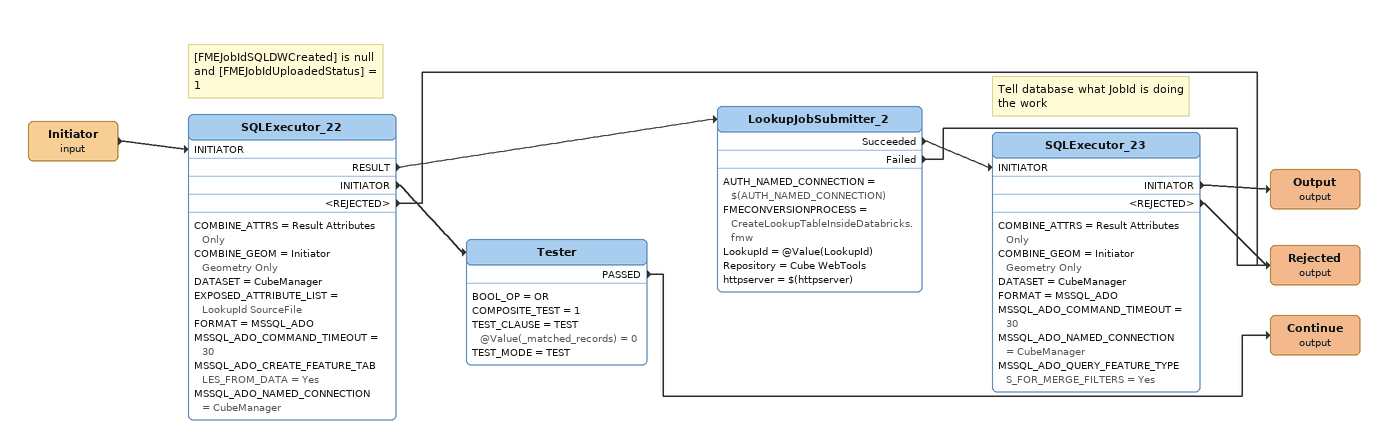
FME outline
Initiator (input)
    -> SQLExecutor_22 [INITIATOR]
Note: [FMEJobIdSQLDWCreated] is null / and [FMEJobIdUploadedStatus] = 1
SQLExecutor_22
    COMBINE_ATTRS = Result Attributes Only
    COMBINE_GEOM = Initiator Geometry Only
    DATASET = CubeManager
    EXPOSED_ATTRIBUTE_LIST = LookupId SourceFile
    FORMAT = MSSQL_ADO
    MSSQL_ADO_COMMAND_TIMEOUT = 30
    MSSQL_ADO_CREATE_FEATURE_TABLES_FROM_DATA = Yes
    MSSQL_ADO_NAMED_CONNECTION = CubeManager
    RESULT -> LookupJobSubmitter_2
    INITIATOR -> Tester
    <REJECTED> -> Rejected (output)
LookupJobSubmitter_2
    AUTH_NAMED_CONNECTION = $(AUTH_NAMED_CONNECTION)
    FMECONVERSIONPROCESS = CreateLookupTableInsideDatabricks.fmw
    LookupId = @Value(LookupId)
    Repository = Cube WebTools
    httpserver = $(httpserver)
    Succeeded -> SQLExecutor_23 [INITIATOR]
    Failed -> Rejected (output)
Note: Tell database what JobId is doing the work
SQLExecutor_23
    COMBINE_ATTRS = Result Attributes Only
    COMBINE_GEOM = Initiator Geometry Only
    DATASET = CubeManager
    FORMAT = MSSQL_ADO
    MSSQL_ADO_COMMAND_TIMEOUT = 30
    MSSQL_ADO_NAMED_CONNECTION = CubeManager
    MSSQL_ADO_QUERY_FEATURE_TYPES_FOR_MERGE_FILTERS = Yes
    INITIATOR -> Output (output)
    <REJECTED> -> Rejected (output)
Output (output)
Rejected (output)
Tester
    BOOL_OP = OR
    COMPOSITE_TEST = 1
    TEST_CLAUSE = TEST @Value(_matched_records) = 0
    TEST_MODE = TEST
    PASSED -> Continue (output)
Continue (output)
